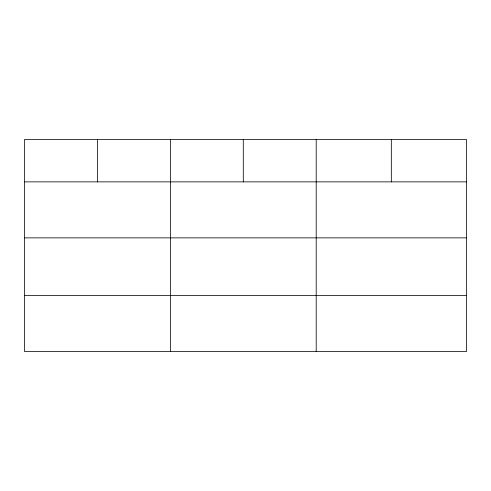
<?xml version="1.0" encoding="UTF-8"?>
<svg xmlns="http://www.w3.org/2000/svg" width="491" height="491" viewBox="0 0 491 491"><rect width="100%" height="100%" fill="white"/><g stroke="black" fill="none" stroke-linecap="round" stroke-linejoin="round"><path stroke-width="0.74" d="M466.45 237.865L466.45 139.444L24.55 139.444L24.55 351.556L466.45 351.556L466.45 237.865L24.55 237.865M24.55 181.866L466.45 181.866M24.55 295.557L466.45 295.557M391.327 139.444L391.327 181.866M316.204 139.444L316.204 351.556M243.29 139.444L243.29 181.866M170.377 139.444L170.377 351.556M97.464 139.444L97.464 181.866"/></g></svg>
